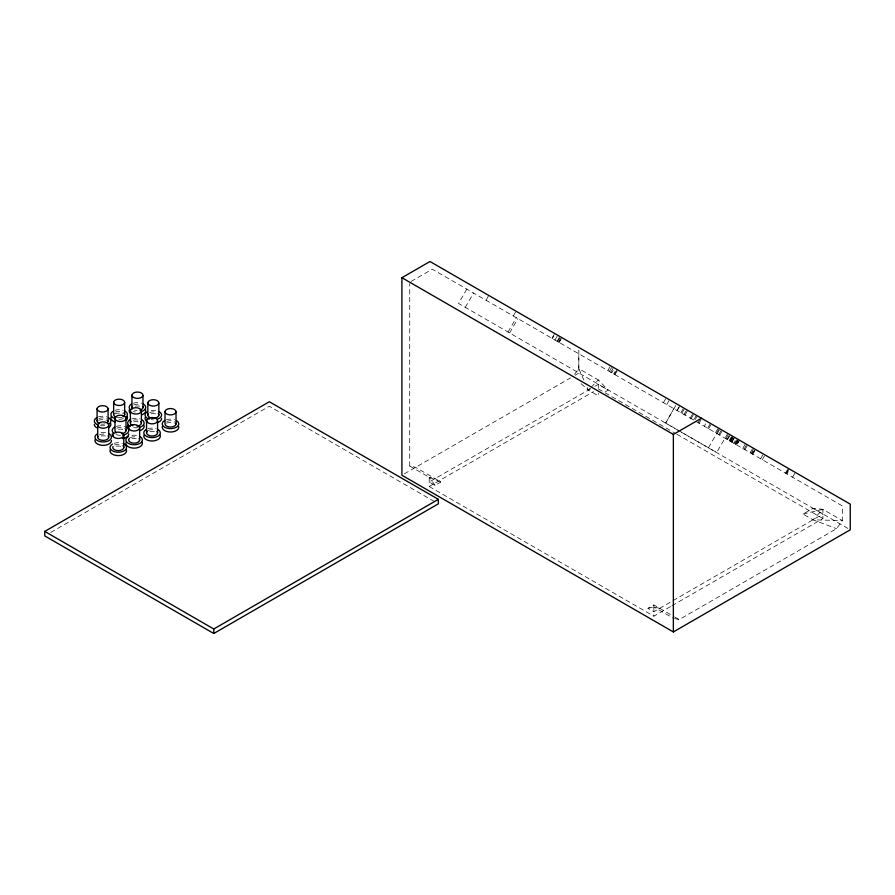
<?xml version="1.0" encoding="UTF-8"?>
<svg xmlns="http://www.w3.org/2000/svg" width="895" height="895" viewBox="0 0 895 895"><rect width="100%" height="100%" fill="white"/><g stroke="black" fill="none" stroke-linecap="round" stroke-linejoin="round"><path stroke-width="0.67" stroke-dasharray="4.47 3.36" d="M578.83 350.135L578.83 373.103L575.216 375.184M466.81 289.13L458.542 303.45L847.833 528.408M465.31 307.365L473.578 293.034M486.041 300.228L488.793 295.451M513.283 315.957L516.035 311.192M508.047 332.034L516.314 317.714M509.613 332.94L517.881 318.62M552.002 338.321L554.766 333.544M552.215 338.433L553.591 336.05L552.316 338.5M554.967 340.033L557.73 335.256M557.07 341.241L559.834 336.464M557.641 341.577L559.711 337.986M558.502 342.069L560.561 338.489M558.939 342.315L560.315 339.932M559.106 342.416L561.892 337.661M607.839 370.552L610.591 365.775M609.338 371.414L612.09 366.648M610.793 372.264L613.556 367.487M611.732 372.801L613.109 370.418M613.69 373.931L615.066 371.548M614.328 374.3L617.08 369.523M614.966 374.669L617.729 369.892M663.43 402.649L666.193 397.872M666.73 404.562L669.494 399.785M727.758 433.415L716.671 452.49L665.6 422.999L673.879 408.679M665.723 423.067L676.654 403.913M677.023 410.492L679.092 406.912M677.135 410.559L679.887 405.782M680.882 412.729L683.646 407.952M681.811 413.255L684.563 408.489M684.004 414.53L686.767 409.753M684.955 415.079L687.718 410.302M690.224 418.122L692.976 413.345M691.141 418.647L693.905 413.87M693.614 420.079L696.377 415.302M695.258 419.431L697.317 415.851M698.134 422.686L700.203 419.106M699.073 423.234L701.143 419.643M704.264 426.221L705.64 423.838M707.654 428.179L710.406 423.402M708.594 428.727L711.357 423.95M715.497 432.71L718.249 427.933M716.436 433.247L719.188 428.47M708.448 447.746L716.727 433.415M717.186 433.683L719.938 428.906M718.752 434.59L721.515 429.813M719.703 435.138L722.455 430.361M725.934 438.74L728.698 433.963M727.02 439.367L729.089 435.775M727.523 439.646L730.275 434.88M729.212 440.631L731.976 435.854M729.604 440.855L731.674 437.275M729.917 441.034L732.681 436.257M730.253 441.224L731.629 438.841M730.421 441.325L733.173 436.547M730.891 441.593L732.949 438.013M731.674 442.052L734.437 437.275M731.931 442.197L734.694 437.42M733.777 443.26L735.164 440.877M734.471 443.663L737.234 438.886M735.242 444.11L737.995 439.333M735.41 444.211L738.174 439.434M735.925 444.502L738.688 439.725M739.427 440.161L736.674 444.938L739.494 440.195M742.738 448.44L745.49 443.663M743.991 449.156L746.743 444.39M744.931 449.704L747.694 444.927M750.189 452.736L752.941 447.959M751.129 453.284L753.881 448.507M751.822 453.687L753.198 451.293M752.382 454.011L755.145 449.234M752.762 454.224L755.525 449.447M760.649 458.777L763.401 454M762.283 459.717L765.046 454.951M785.441 473.086L787.51 469.506M786.078 473.466L788.842 468.689M786.246 473.556L789.01 468.779M786.94 473.958L788.316 471.564M792.567 477.203L795.331 472.437M674.528 618.523L679.204 619.575L836.579 528.688L842.43 520.61L842.43 505.988L432.296 269.205L409.72 282.249M574.624 374.255L578.796 368.673L578.796 353.793M671.977 605.736L822.93 518.563L822.93 509.356L812.984 519.805L803.039 514.066L812.984 508.326L822.93 509.356L842.43 520.61L812.984 519.805L836.579 528.688M590.163 388.262L588.351 390.108L581.168 383.754M591.069 387.334L598.296 379.928L608.242 390.108L603.823 392.659M50.791 532.424L269.339 406.252L433.527 501.043M404.327 473.847L570.529 377.891M590.566 388.833L429.208 481.991L435.059 485.37L440.911 481.991L415.56 467.358L409.72 466.049L409.72 283.637M594.985 386.282L598.296 384.369L608.242 390.108M409.72 466.049L429.208 477.303L429.208 486.5L593.463 391.663M812.984 508.326L822.93 514.066L653.865 611.699L647.991 608.309L653.842 604.93L673.476 616.263M429.208 486.5L653.865 616.196L670.769 606.43M803.039 514.066L822.93 509.356M647.991 608.309L653.865 607L659.716 608.32M435.059 485.37L429.208 477.303L435.059 478.612M429.208 477.303L440.911 481.991M598.296 388.877L675.591 433.504M676.799 434.198L822.93 518.563M674.617 616.923L679.204 619.575M653.842 604.93L653.865 607L673.364 618.255M583.853 380.028L578.796 368.673L598.296 379.928L598.296 387.893M587.232 387.591L588.351 390.108L598.296 395.847L598.296 393.196M653.865 607L653.865 616.196M133.389 420.214A5.515 3.188 0 0 1 139.989 420.918M138.031 427.665A8.268 4.777 0 0 1 133.747 427.665M131.755 418.916A8.268 4.777 0 0 1 140.023 418.916M133.747 421.813A8.268 4.777 0 0 1 140.023 422.295M121.642 417.327A5.515 3.188 0 0 1 117.435 417.506M115.466 412.114A5.515 3.188 0 0 1 123.253 412.36M123.286 418.625A8.268 4.777 0 0 1 117.01 419.095M115.019 410.346A8.268 4.777 0 0 1 123.286 410.346M115.019 413.725A8.268 4.777 0 0 1 123.286 413.725M166.38 423.111A8.268 4.777 0 0 1 174.648 423.111M166.828 421.5A5.515 3.188 0 0 1 174.614 421.746M166.38 419.733A8.268 4.777 0 0 1 174.648 419.733M153.347 419.822A8.268 4.777 0 0 1 151.199 419.654M151.199 410.436A8.268 4.777 0 0 1 157.475 410.917M151.199 413.814A8.268 4.777 0 0 1 157.475 414.284M149.655 412.673A5.515 3.188 0 0 1 156.356 412.382M135.313 406.14A8.268 4.777 0 0 1 139.598 406.14M135.313 411.991A8.268 4.777 0 0 1 133.321 411.51M133.321 403.242A8.268 4.777 0 0 1 141.589 403.242M137.159 410.548A5.515 3.188 0 0 1 134.451 410.044M133.769 404.999A5.515 3.188 0 0 1 140.47 404.708M132.001 438.751A8.268 4.777 0 0 1 136.275 438.751M132.001 435.373A8.268 4.777 0 0 1 138.277 435.854M130.457 437.621A5.515 3.188 0 0 1 137.148 437.319M118.353 429.298A8.268 4.777 0 0 1 124.629 429.779M120.489 435.306A8.268 4.777 0 0 1 114.638 433.907M116.361 426.4A8.268 4.777 0 0 1 124.629 426.4M116.809 428.168A5.515 3.188 0 0 1 124.595 428.414M105.084 423.85A5.515 3.188 0 0 1 100.878 424.029M98.909 418.636A5.515 3.188 0 0 1 106.695 418.882M98.461 420.247A8.268 4.777 0 0 1 106.729 420.247M104.737 425.617A8.268 4.777 0 0 1 100.453 425.617M98.461 416.869A8.268 4.777 0 0 1 106.729 416.869M116.137 446.225A8.268 4.777 0 0 1 122.414 446.694M114.146 443.327A8.268 4.777 0 0 1 122.414 443.327M114.594 445.083A5.515 3.188 0 0 1 122.38 445.33M101.068 435.977A8.268 4.777 0 0 1 105.353 435.977M101.068 432.598A8.268 4.777 0 0 1 107.344 433.079M99.524 434.847A5.515 3.188 0 0 1 106.225 434.545M148.38 430.484A5.515 3.188 0 0 1 155.07 430.182M149.912 431.614A8.268 4.777 0 0 1 156.189 432.095M147.921 428.716A8.268 4.777 0 0 1 156.189 428.716"/><path stroke-width="1.34" d="M673.353 631.948L850.25 529.806L850.25 504.142L429.992 261.508L401.911 277.707L401.911 475.234L673.353 631.948L673.364 434.433L701.434 418.222M44.75 531.406L269.339 401.743L438.36 499.332L438.36 503.829L213.771 633.492L44.75 535.915L44.75 531.406L213.771 628.995L438.36 499.332M401.911 277.707L673.364 434.433M213.771 628.995L213.771 633.492M176.024 411.89A5.515 3.188 0 0 1 167.499 414.385A5.515 3.188 0 0 1 168.014 408.87A5.515 3.188 0 0 1 176.024 411.89L176.024 424.04M165.004 411.543L165.004 423.693A5.515 3.188 0 0 0 170.934 427.038A5.515 3.188 0 0 0 175.912 423.212M158.851 403.063A5.515 3.188 0 0 1 150.326 405.558A5.515 3.188 0 0 1 150.841 400.054A5.515 3.188 0 0 1 158.851 403.063L158.851 415.224M157.565 420.863A5.515 3.188 0 0 1 149.051 423.357A5.515 3.188 0 0 1 149.566 417.853A5.515 3.188 0 0 1 157.565 420.863L157.565 433.023M147.832 402.716L147.832 414.877M146.556 420.527L146.556 432.677M142.965 395.389A5.515 3.188 0 0 1 134.451 397.883A5.515 3.188 0 0 1 134.966 392.379A5.515 3.188 0 0 1 142.965 395.389L142.965 407.549M141.399 411.062A5.515 3.188 0 0 1 132.874 413.557A5.515 3.188 0 0 1 133.389 408.053A5.515 3.188 0 0 1 141.399 411.062L141.399 423.223M139.642 428A5.515 3.188 0 0 1 131.129 430.495A5.515 3.188 0 0 1 131.643 424.991A5.515 3.188 0 0 1 139.642 428L139.642 440.161M131.945 395.042L131.945 407.203M130.379 410.727L130.379 422.876M125.994 418.547A5.515 3.188 0 0 1 117.48 421.042A5.515 3.188 0 0 1 117.995 415.537A5.515 3.188 0 0 1 125.994 418.547L125.994 430.708M124.662 402.504A5.515 3.188 0 0 1 116.137 404.999A5.515 3.188 0 0 1 116.652 399.494A5.515 3.188 0 0 1 124.662 402.504L124.662 414.653M123.79 435.473A5.515 3.188 0 0 1 115.265 437.968A5.515 3.188 0 0 1 115.779 432.464A5.515 3.188 0 0 1 123.79 435.473L123.79 447.634M114.985 418.211L114.985 430.361A5.515 3.188 0 0 0 116.384 432.665M113.643 402.157L113.643 414.318M108.72 425.226A5.515 3.188 0 0 1 100.206 427.72A5.515 3.188 0 0 1 100.721 422.216A5.515 3.188 0 0 1 108.72 425.226L108.72 437.386M108.094 409.026A5.515 3.188 0 0 1 99.58 411.521A5.515 3.188 0 0 1 100.095 406.006A5.515 3.188 0 0 1 108.094 409.026L108.094 421.176M97.7 424.879L97.7 437.04M97.085 408.679L97.085 420.829M140.806 421.612A5.515 3.188 0 0 1 137.024 426.165M132.874 425.718A5.515 3.188 0 0 1 131.263 421.31M141.734 419.677A8.268 4.777 0 0 1 140.023 427.183M130.043 426.423A8.268 4.777 0 0 1 130.043 419.677M143.871 425.192A8.268 4.777 0 0 1 140.023 430.562M128.723 428.817A8.268 4.777 0 0 1 127.895 425.192M124.069 413.042A5.515 3.188 0 0 1 122.839 416.857M116.137 417.148A5.515 3.188 0 0 1 113.911 413.501M124.998 411.107A8.268 4.777 0 0 1 126.318 416.869M115.019 418.625A8.268 4.777 0 0 1 113.307 411.107M127.135 416.622A8.268 4.777 0 0 1 126.318 420.247M115.019 421.992A8.268 4.777 0 0 1 111.159 416.622M176.36 420.493A8.268 4.777 0 0 1 176.36 427.251A8.268 4.777 0 0 1 164.669 427.251A8.268 4.777 0 0 1 164.669 420.493M178.508 426.009A8.268 4.777 0 0 1 170.509 432.017A8.268 4.777 0 0 1 162.521 426.009M159.187 411.666A8.268 4.777 0 0 1 157.475 419.184M149.208 419.184A8.268 4.777 0 0 1 147.496 411.666M161.615 418.424A8.268 4.777 0 0 1 157.475 422.563M147.496 421.802A8.268 4.777 0 0 1 145.348 417.193M158.258 413.602A5.515 3.188 0 0 1 153.761 418.222A5.515 3.188 0 0 1 148.1 414.061M145.449 409.518A8.268 4.777 0 0 1 141.589 414.888M130.29 413.132A8.268 4.777 0 0 1 129.473 409.518M143.301 403.992A8.268 4.777 0 0 1 141.589 411.51M130.29 409.765A8.268 4.777 0 0 1 131.61 403.992M142.853 406.71A5.515 3.188 0 0 1 139.956 410.212M132.538 408.814A5.515 3.188 0 0 1 132.214 406.386M142.126 442.13A8.268 4.777 0 0 1 134.138 448.138A8.268 4.777 0 0 1 126.15 442.13M139.989 436.615A8.268 4.777 0 0 1 139.989 443.361A8.268 4.777 0 0 1 128.287 443.361A8.268 4.777 0 0 1 128.287 436.615M139.061 438.55A5.515 3.188 0 0 1 133.847 443.17A5.515 3.188 0 0 1 129.518 438.248M128.757 433.907A8.268 4.777 0 0 1 122.637 438.528M113.329 436.301A8.268 4.777 0 0 1 112.222 433.907M126.34 427.161A8.268 4.777 0 0 1 122.637 435.149M113.329 432.923A8.268 4.777 0 0 1 114.638 427.161M125.882 429.88A5.515 3.188 0 0 1 121.63 433.65M108.44 417.629A8.268 4.777 0 0 1 108.44 424.387M96.749 424.387A8.268 4.777 0 0 1 96.749 417.629M110.577 423.145A8.268 4.777 0 0 1 108.44 427.754M96.749 427.754A8.268 4.777 0 0 1 94.322 424.387M107.993 420.348A5.515 3.188 0 0 1 107.21 422.742M99.58 423.671A5.515 3.188 0 0 1 97.354 420.012M126.273 449.603A8.268 4.777 0 0 1 118.274 455.611A8.268 4.777 0 0 1 110.286 449.603M124.125 444.077A8.268 4.777 0 0 1 124.125 450.834A8.268 4.777 0 0 1 112.434 450.834A8.268 4.777 0 0 1 112.434 444.077M123.197 446.012A5.515 3.188 0 0 1 118.699 450.632A5.515 3.188 0 0 1 113.038 446.471M111.483 440.586A8.268 4.777 0 0 1 102.131 445.318A8.268 4.777 0 0 1 95.228 439.356M109.056 433.84A8.268 4.777 0 0 1 109.056 440.586A8.268 4.777 0 0 1 97.365 440.586A8.268 4.777 0 0 1 97.365 433.84M108.127 435.775A5.515 3.188 0 0 1 103.641 440.385A5.515 3.188 0 0 1 97.969 436.223M156.972 431.412A5.515 3.188 0 0 1 151.758 436.033A5.515 3.188 0 0 1 147.44 431.11M160.048 434.992A8.268 4.777 0 0 1 152.06 441A8.268 4.777 0 0 1 144.073 434.992M157.912 429.477A8.268 4.777 0 0 1 157.912 436.223A8.268 4.777 0 0 1 146.209 436.223A8.268 4.777 0 0 1 146.209 429.477"/></g></svg>
